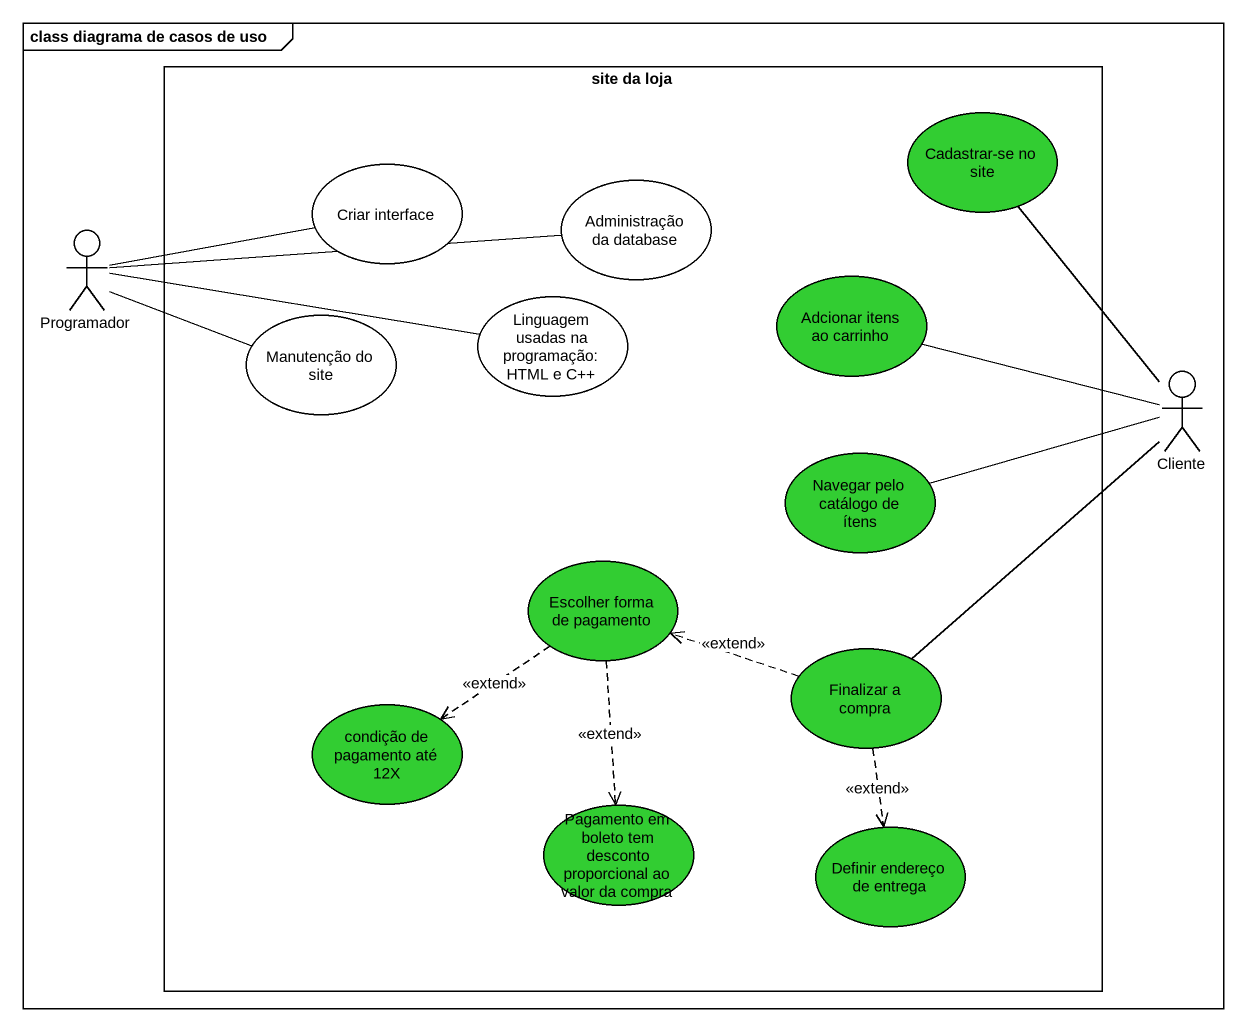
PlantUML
@startuml
mainframe class diagrama de casos de uso
rectangle "site da loja" as site_da_loja {
  usecase "Cadastrar-se no site" as Cadastrar_se_no_site #32CD32
  usecase "Criar interface" as Criar_interface
  usecase "Administração da database" as Administração_da_database
  usecase "Adcionar itens ao carrinho" as Adcionar_itens_ao_carrinho #32CD32
  usecase "Manutenção do site" as Manutenção_do_site
  usecase "Linguagem usadas na programação: HTML e C++" as Linguagem_usadas_na
  usecase "Navegar pelo catálogo de ítens" as Navegar_pelo_catálogo_de #32CD32
  usecase "Escolher forma de pagamento" as Escolher_forma_de_pagamento #32CD32
  usecase "Finalizar a compra" as Finalizar_a_compra #32CD32
  usecase "condição de pagamento até 12X" as condição_de_pagamento_até #32CD32
  usecase "Pagamento em boleto tem desconto proporcional ao valor da compra" as Pagamento_em_boleto_tem #32CD32
  usecase "Definir endereço de entrega" as Definir_endereço_de_entrega #32CD32
}
actor Programador
actor Cliente
Programador -right- Criar_interface
Programador -right- Administração_da_database
Programador -right- Manutenção_do_site
Programador -right- Linguagem_usadas_na
Cliente -up- Cadastrar_se_no_site
Cliente -left- Adcionar_itens_ao_carrinho
Cliente -left- Navegar_pelo_catálogo_de
Cliente -- Finalizar_a_compra
Escolher_forma_de_pagamento ..> condição_de_pagamento_até : <<extend>>
Escolher_forma_de_pagamento ..> Pagamento_em_boleto_tem : <<extend>>
Finalizar_a_compra .left.> Escolher_forma_de_pagamento : <<extend>>
Finalizar_a_compra ..> Definir_endereço_de_entrega : <<extend>>
@enduml
